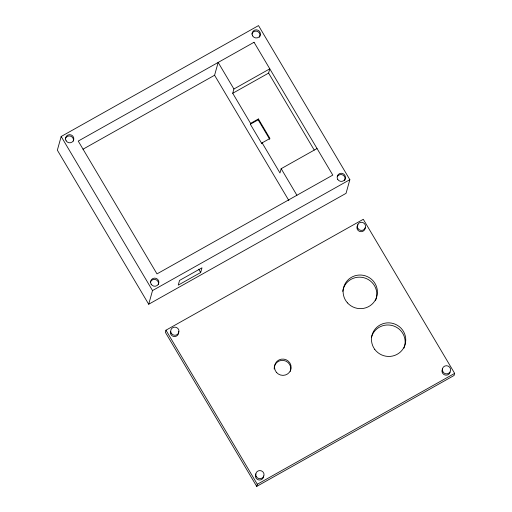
<?xml version="1.0" encoding="UTF-8"?>
<svg xmlns="http://www.w3.org/2000/svg" width="512" height="512" viewBox="0 0 512 512"><rect width="100%" height="100%" fill="white"/><g stroke="black" fill="none" stroke-linecap="round" stroke-linejoin="round"><path stroke-width="0.77" d="M61.171 136.499L57.35 150.17L148.704 304.237L346.042 193.344L349.856 179.674L258.509 25.6L61.171 136.499L152.525 290.566L148.704 304.237M83.008 149.197L214.586 75.251L218.163 62.438L233.914 89.005L232.723 93.274L250.573 123.379L250.336 124.237L261.882 143.712L262.125 142.861L269.952 138.458L258.4 118.976L250.573 123.379M165.958 330.195L165.363 332.326L256.717 486.4L454.048 375.501L454.65 373.37L363.296 219.296L165.958 330.195L257.312 484.262L256.717 486.4M200.672 272.518L201.984 267.814L179.558 280.416L178.246 285.12L200.672 272.518L198.701 269.197M232.723 93.274L268.602 73.114L269.792 68.838L233.914 89.005M250.336 124.237L258.163 119.834L258.4 118.976M317.043 148.531L281.165 168.691L279.974 172.966L262.125 142.861M152.525 290.566L349.856 179.674M257.312 484.262L454.65 373.37M268.602 73.114L314.221 150.054M258.163 119.834L269.715 139.315M281.165 168.691L296.915 195.258M214.586 75.251L288.87 200.544M371.379 337.51A17.178 16.781 15.6 0 1 393.254 325.837A17.178 16.781 15.6 0 1 403.962 348.147M365.216 227.654A4.166 4.07 15.6 0 1 359.494 231.386A4.166 4.07 15.6 0 1 358.106 224.736M178.496 331.45A4.166 4.07 15.6 0 1 174.515 336.557A4.166 4.07 15.6 0 1 170.47 331.405M263.699 475.949A4.166 4.07 15.6 0 1 258.49 479.859A4.166 4.07 15.6 0 1 255.93 473.869M342.688 291.398A17.178 16.781 15.6 0 1 364.275 277.83A17.178 16.781 15.6 0 1 375.437 300.749M450.138 372.16A4.166 4.07 15.6 0 1 444.544 374.835A4.166 4.07 15.6 0 1 442.502 369.018M274.182 369.05A8.326 8.134 15.6 0 1 283.622 360.442A8.326 8.134 15.6 0 1 290.259 371.443M65.299 138.95A4.166 4.07 15.6 0 1 70.374 136.096A4.166 4.07 15.6 0 1 73.344 141.107M150.349 282.394A4.166 4.07 15.6 0 1 155.424 279.539A4.166 4.07 15.6 0 1 158.394 284.55M337.331 176.563A4.166 4.07 15.6 0 1 343.002 175.11A4.166 4.07 15.6 0 1 344.557 180.685M251.872 34.099A4.166 4.07 15.6 0 1 257.459 31.424A4.166 4.07 15.6 0 1 259.507 37.235M254.042 42.272L78.234 141.075L156.986 273.894L332.794 175.098L254.042 42.272M374.733 349.35A17.178 16.781 15.6 0 0 404.275 346.682A17.178 16.781 15.6 0 0 386.835 322.906A17.178 16.781 15.6 0 0 374.733 349.35M357.83 228.365A4.166 4.07 15.6 0 0 365.03 228.41A4.166 4.07 15.6 0 0 361.395 222.278A4.166 4.07 15.6 0 0 357.83 228.365M442.886 371.814A4.166 4.07 15.6 0 0 450.086 371.859A4.166 4.07 15.6 0 0 446.445 365.722A4.166 4.07 15.6 0 0 442.886 371.814M171.258 333.216A4.166 4.07 15.6 0 0 178.458 333.261A4.166 4.07 15.6 0 0 174.822 327.123A4.166 4.07 15.6 0 0 171.258 333.216M256.314 476.659A4.166 4.07 15.6 0 0 263.514 476.704A4.166 4.07 15.6 0 0 259.878 470.566A4.166 4.07 15.6 0 0 256.314 476.659M347.494 302.906A17.178 16.781 15.6 0 0 376.563 297.248A17.178 16.781 15.6 0 0 356.73 275.341A17.178 16.781 15.6 0 0 347.494 302.906M276.416 372.326A8.326 8.134 15.6 0 0 290.618 370.163A8.326 8.134 15.6 0 0 281.453 359.162A8.326 8.134 15.6 0 0 276.416 372.326M66.093 140.762A4.166 4.07 15.6 0 0 73.293 140.806A4.166 4.07 15.6 0 0 69.651 134.669A4.166 4.07 15.6 0 0 66.093 140.762M252.659 35.91A4.166 4.07 15.6 0 0 259.866 35.955A4.166 4.07 15.6 0 0 256.224 29.824A4.166 4.07 15.6 0 0 252.659 35.91M151.142 284.205A4.166 4.07 15.6 0 0 158.342 284.25A4.166 4.07 15.6 0 0 154.707 278.118A4.166 4.07 15.6 0 0 151.142 284.205M337.715 179.36A4.166 4.07 15.6 0 0 344.915 179.405A4.166 4.07 15.6 0 0 341.28 173.267A4.166 4.07 15.6 0 0 337.715 179.36"/></g></svg>
